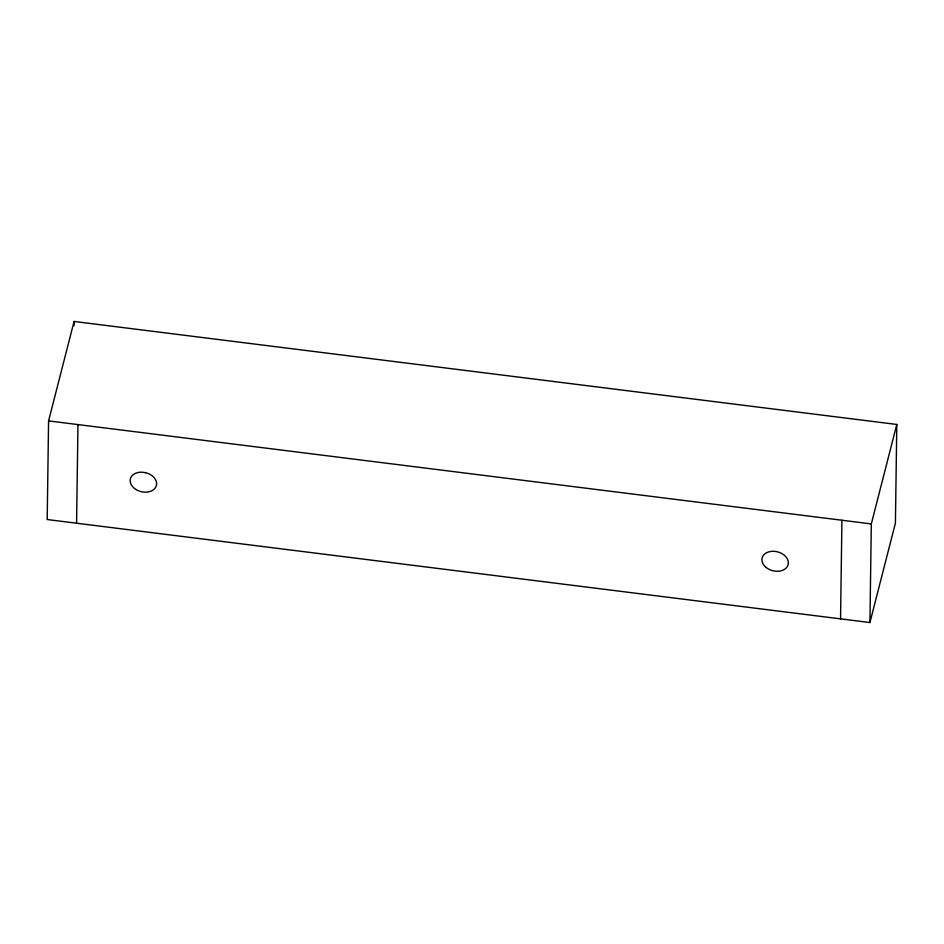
<?xml version="1.0" encoding="UTF-8"?>
<svg xmlns="http://www.w3.org/2000/svg" width="944" height="944" viewBox="0 0 944 944"><rect width="100%" height="100%" fill="white"/><g stroke="black" fill="none" stroke-linecap="round" stroke-linejoin="round"><path stroke-width="1.42" d="M48.581 420.906L47.2 519.53L869.931 622.544L895.419 523.094L896.8 424.47L74.069 321.456L48.581 420.906L871.312 523.92L896.8 424.47M74.01 325.869L74.069 321.456M76.582 523.212L77.963 424.588M840.549 618.863L841.93 520.238M869.931 622.544L871.312 523.92M145.459 472.661L142.013 472.189A13.417 9.735 14.4 0 0 132.042 485.924A13.417 9.735 14.4 0 0 154.344 488.992A13.417 9.735 14.4 0 0 145.459 472.661M765.726 567.12A13.417 9.735 14.4 0 0 787.886 565.385A13.417 9.735 14.4 0 0 771.767 551.331A13.417 9.735 14.4 0 0 765.726 567.12"/></g></svg>
